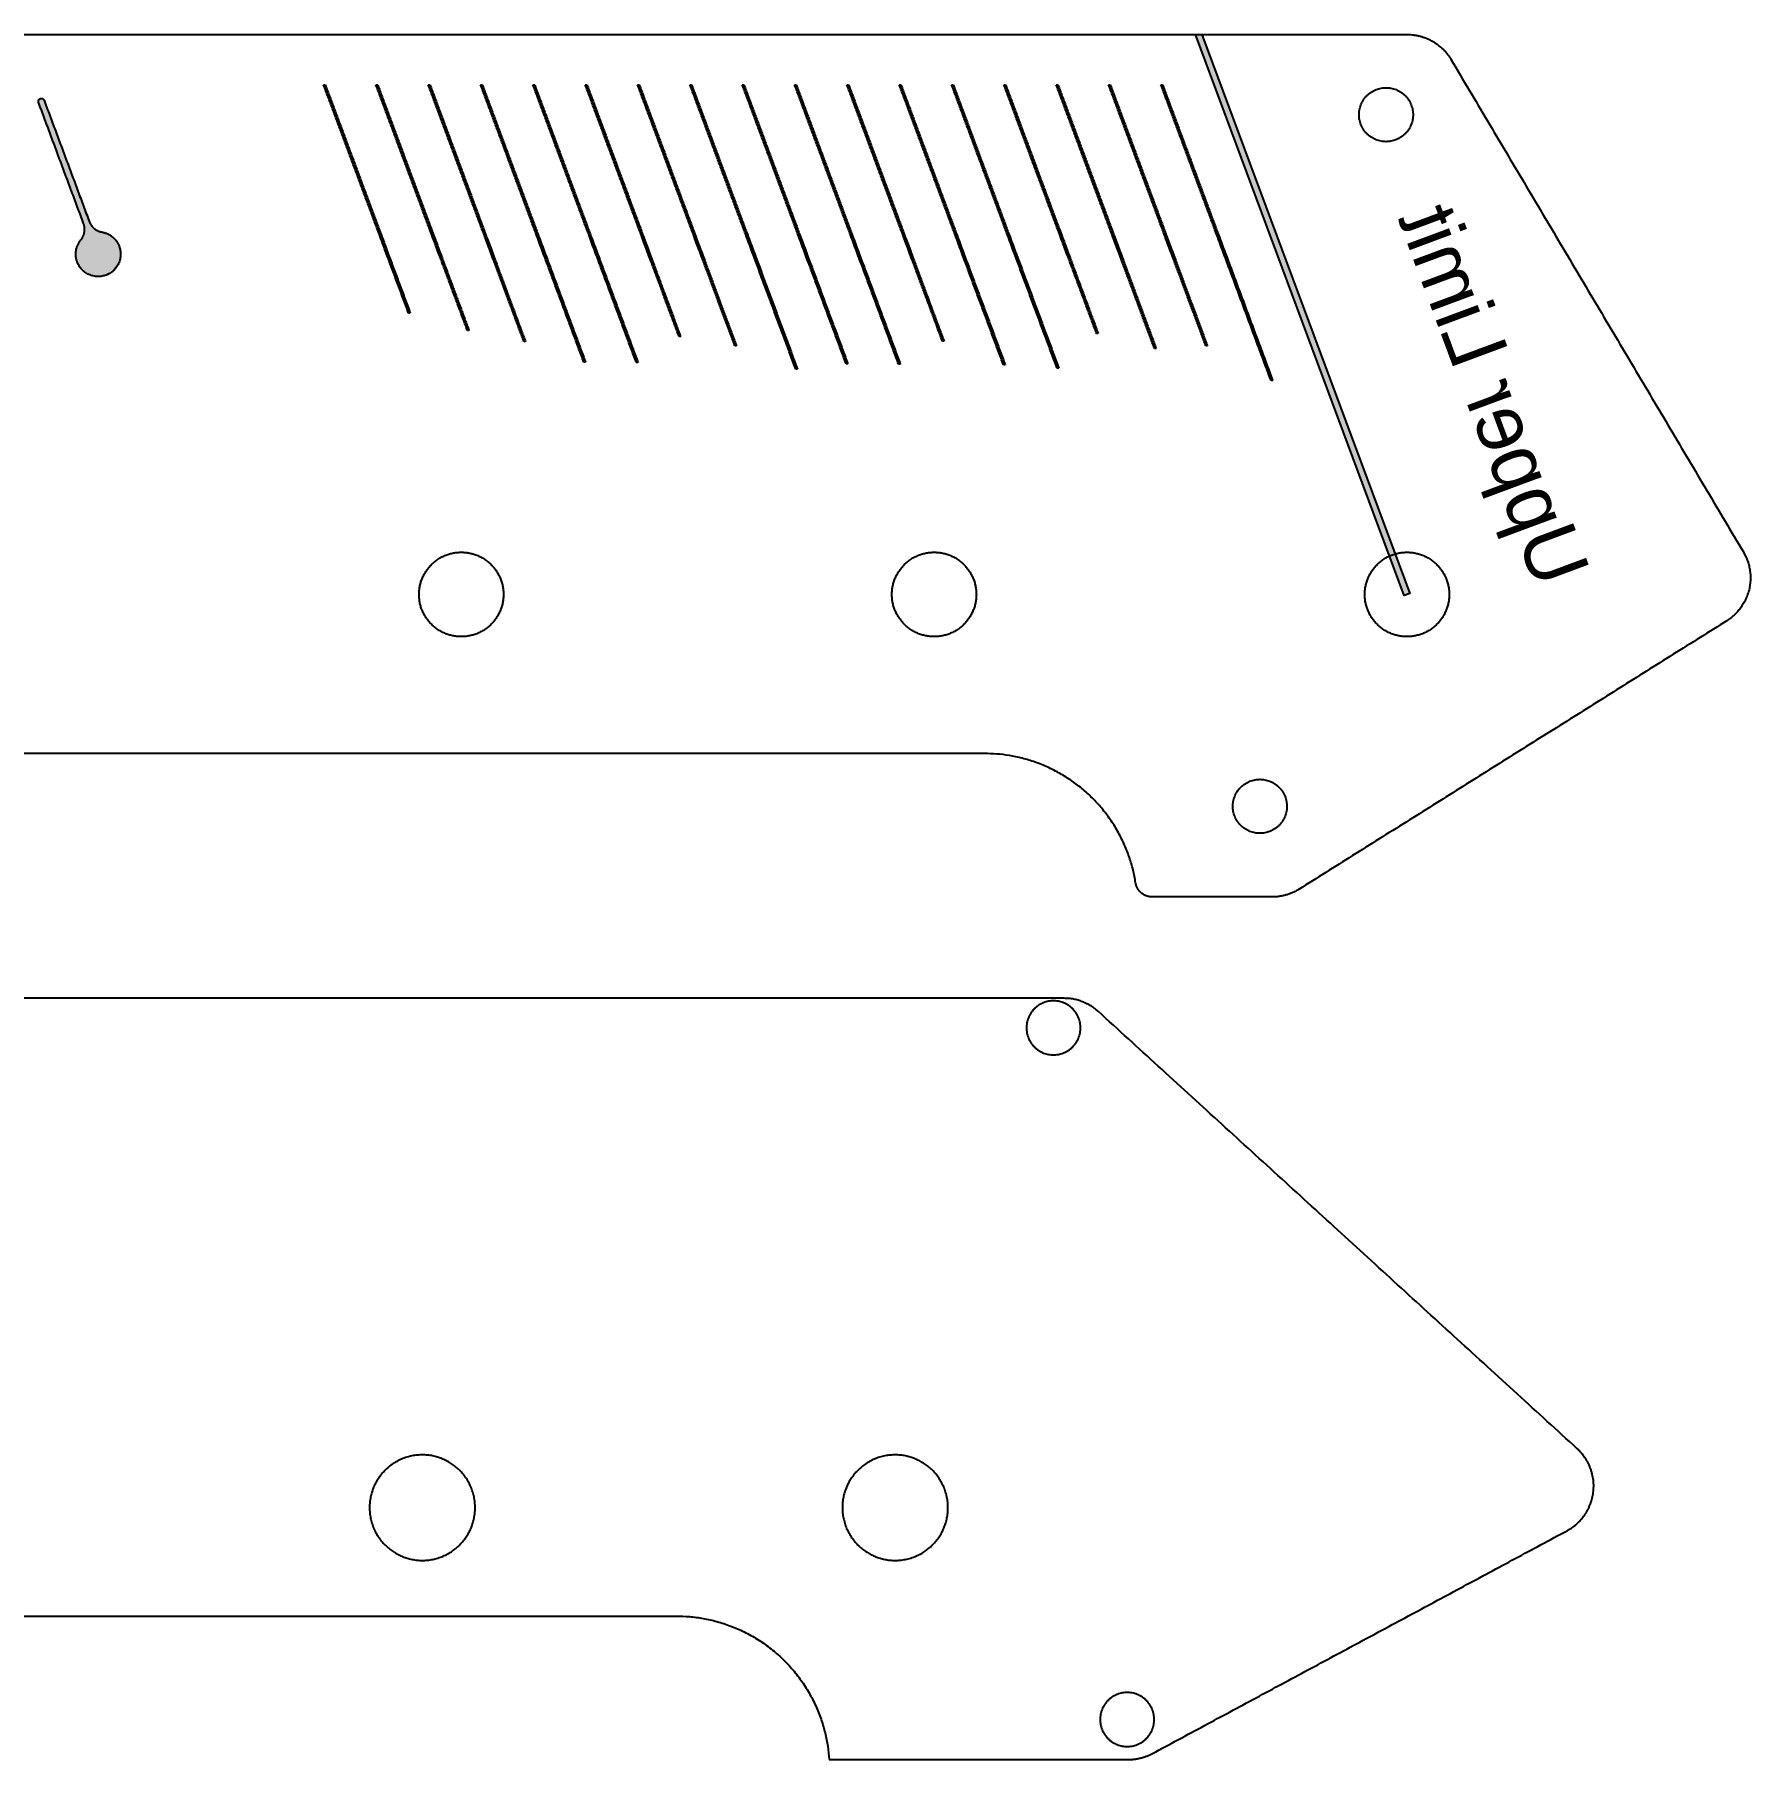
# Model space of a CAD drawing. Header units: inches. Extents: x -37.5 to 58.1, y -26.7 to 54.4.
# Drawn here: x -16.463 to -12.463, y 17.412 to 21.435 of the extents above; entities that cross this region are included whole.
import ezdxf

# ---------------------------------------------------------------- set-up
doc = ezdxf.new("R2010")
doc.units = ezdxf.units.IN
doc.header["$MEASUREMENT"] = 0
for name, color, linetype, true_color in [('cut clear acryl', 1, 'Continuous', 0xfb0007), ('cut white', 1, 'Continuous', 0xfb0007), ('etch clear acryl', 18, 'Continuous', 0x000000)]:
    doc.layers.add(name, color=color, linetype=linetype, true_color=true_color)

msp = doc.modelspace()

# ---------------------------------------------------------------- hatches: boundary and pattern name
at = {"layer": 'etch clear acryl', "extrusion": (0, 0, -1)}
for points in [[(13.7422, 21.4346), (13.2573, 20.1313), (13.2702, 20.1265), (13.757, 21.4346)], [(16.441, 21.2811), (16.3361, 20.999), (16.3356, 20.9978), (16.3351, 20.9967), (16.3346, 20.9955), (16.334, 20.9944), (16.3334, 20.9933), (16.3328, 20.9922), (16.3321, 20.9911), (16.3314, 20.9901), (16.3306, 20.989), (16.3298, 20.988), (16.329, 20.987), (16.3281, 20.986), (16.3272, 20.9851), (16.3263, 20.9842), (16.3253, 20.9833), (16.3243, 20.9824), (16.3233, 20.9816), (16.3223, 20.9808), (16.3212, 20.9801), (16.3201, 20.9793), (16.319, 20.9787), (16.3178, 20.978), (16.3167, 20.9774), (16.3155, 20.9769), (16.3144, 20.9764), (16.3132, 20.9759), (16.312, 20.9755), (16.3108, 20.9751), (16.3096, 20.9747), (16.3084, 20.9744), (16.3072, 20.9741), (16.3059, 20.9739), (16.3042, 20.9736), (16.3033, 20.9734), (16.3024, 20.9731), (16.3015, 20.9729), (16.3006, 20.9727), (16.2997, 20.9724), (16.2988, 20.9721), (16.2979, 20.9718), (16.2971, 20.9715), (16.2962, 20.9712), (16.2953, 20.9709), (16.2945, 20.9705), (16.2936, 20.9701), (16.2928, 20.9697), (16.2919, 20.9693), (16.2911, 20.9689), (16.2902, 20.9685), (16.2894, 20.968), (16.2886, 20.9676), (16.2878, 20.9671), (16.287, 20.9666), (16.2862, 20.9661), (16.2854, 20.9655), (16.2847, 20.965), (16.2839, 20.9645), (16.2832, 20.9639), (16.2824, 20.9633), (16.2817, 20.9627), (16.281, 20.9621), (16.2803, 20.9615), (16.2796, 20.9609), (16.2789, 20.9603), (16.2783, 20.9596), (16.2776, 20.959), (16.277, 20.9583), (16.2764, 20.9576), (16.2757, 20.957), (16.2746, 20.9556), (16.2734, 20.9542), (16.2724, 20.9527), (16.2714, 20.9512), (16.2704, 20.9497), (16.2695, 20.9482), (16.2687, 20.9467), (16.2679, 20.9452), (16.2672, 20.9436), (16.2665, 20.9421), (16.2659, 20.9405), (16.2654, 20.9389), (16.2649, 20.9374), (16.2646, 20.9363), (16.2643, 20.9352), (16.264, 20.9341), (16.2638, 20.933), (16.2636, 20.9318), (16.2634, 20.9307), (16.2632, 20.9295), (16.2631, 20.9284), (16.2629, 20.9272), (16.2628, 20.926), (16.2628, 20.9248), (16.2627, 20.9236), (16.2627, 20.9224), (16.2627, 20.9211), (16.2628, 20.9199), (16.2629, 20.9187), (16.263, 20.9174), (16.2631, 20.9162), (16.2633, 20.9149), (16.2635, 20.9137), (16.2637, 20.9125), (16.2639, 20.9112), (16.2642, 20.91), (16.2645, 20.9087), (16.2649, 20.9075), (16.2653, 20.9063), (16.2657, 20.9051), (16.2661, 20.9039), (16.2666, 20.9027), (16.2671, 20.9015), (16.2676, 20.9003), (16.2682, 20.8991), (16.2688, 20.898), (16.2694, 20.8969), (16.2701, 20.8958), (16.2707, 20.8947), (16.2714, 20.8936), (16.2721, 20.8925), (16.2729, 20.8915), (16.2737, 20.8905), (16.2745, 20.8895), (16.2753, 20.8885), (16.2761, 20.8875), (16.277, 20.8866), (16.2778, 20.8857), (16.2787, 20.8848), (16.2796, 20.884), (16.2806, 20.8831), (16.2815, 20.8823), (16.2825, 20.8815), (16.2834, 20.8808), (16.2844, 20.8801), (16.2854, 20.8794), (16.2864, 20.8787), (16.2874, 20.8781), (16.2884, 20.8774), (16.2895, 20.8769), (16.2905, 20.8763), (16.2915, 20.8758), (16.2926, 20.8753), (16.2936, 20.8748), (16.2946, 20.8743), (16.2957, 20.8739), (16.2967, 20.8735), (16.2978, 20.8731), (16.2989, 20.8728), (16.2999, 20.8724), (16.301, 20.8721), (16.3022, 20.8718), (16.3033, 20.8715), (16.3044, 20.8713), (16.3056, 20.8711), (16.3068, 20.8709), (16.308, 20.8707), (16.3092, 20.8705), (16.3104, 20.8704), (16.3116, 20.8703), (16.3128, 20.8703), (16.314, 20.8702), (16.3153, 20.8702), (16.3165, 20.8702), (16.3178, 20.8703), (16.319, 20.8704), (16.3203, 20.8705), (16.3215, 20.8706), (16.3228, 20.8708), (16.324, 20.871), (16.3253, 20.8712), (16.3265, 20.8715), (16.3278, 20.8718), (16.329, 20.8721), (16.3303, 20.8725), (16.3315, 20.8729), (16.3327, 20.8733), (16.3339, 20.8738), (16.3351, 20.8743), (16.3363, 20.8748), (16.3375, 20.8753), (16.3386, 20.8759), (16.3398, 20.8765), (16.3409, 20.8771), (16.342, 20.8777), (16.3431, 20.8784), (16.3441, 20.8791), (16.3452, 20.8799), (16.3462, 20.8806), (16.3472, 20.8814), (16.3482, 20.8822), (16.3492, 20.883), (16.3501, 20.8838), (16.351, 20.8847), (16.3519, 20.8855), (16.3528, 20.8864), (16.3536, 20.8873), (16.3544, 20.8882), (16.3552, 20.8892), (16.356, 20.8901), (16.3567, 20.8911), (16.3574, 20.892), (16.3581, 20.893), (16.3588, 20.894), (16.3594, 20.895), (16.36, 20.896), (16.3606, 20.897), (16.3611, 20.898), (16.3616, 20.899), (16.3621, 20.9), (16.3626, 20.901), (16.3632, 20.9025), (16.3638, 20.9041), (16.3644, 20.9056), (16.3649, 20.9072), (16.3654, 20.9089), (16.3658, 20.9106), (16.3662, 20.9123), (16.3665, 20.914), (16.3668, 20.9157), (16.367, 20.9175), (16.3671, 20.9193), (16.3672, 20.9211), (16.3672, 20.9229), (16.3672, 20.9239), (16.3671, 20.9248), (16.3671, 20.9257), (16.367, 20.9266), (16.3669, 20.9275), (16.3668, 20.9285), (16.3667, 20.9294), (16.3666, 20.9303), (16.3664, 20.9312), (16.3663, 20.9321), (16.3661, 20.933), (16.3659, 20.934), (16.3657, 20.9349), (16.3655, 20.9358), (16.3652, 20.9367), (16.3649, 20.9376), (16.3647, 20.9385), (16.3644, 20.9394), (16.3641, 20.9402), (16.3637, 20.9411), (16.3634, 20.942), (16.363, 20.9429), (16.3627, 20.9437), (16.3623, 20.9446), (16.3619, 20.9454), (16.3615, 20.9463), (16.361, 20.9471), (16.3606, 20.9479), (16.3601, 20.9487), (16.3596, 20.9495), (16.3592, 20.9503), (16.3587, 20.9511), (16.3581, 20.9518), (16.3576, 20.9526), (16.3571, 20.9533), (16.3565, 20.9541), (16.3554, 20.9555), (16.3546, 20.9565), (16.3539, 20.9575), (16.3532, 20.9585), (16.3525, 20.9595), (16.3519, 20.9606), (16.3512, 20.9617), (16.3506, 20.9629), (16.3501, 20.964), (16.3496, 20.9652), (16.3491, 20.9664), (16.3487, 20.9676), (16.3483, 20.9689), (16.3479, 20.9701), (16.3476, 20.9714), (16.3473, 20.9727), (16.3471, 20.974), (16.3469, 20.9753), (16.3467, 20.9766), (16.3466, 20.9779), (16.3465, 20.9792), (16.3465, 20.9805), (16.3465, 20.9818), (16.3466, 20.9831), (16.3467, 20.9844), (16.3469, 20.9856), (16.3471, 20.9869), (16.3473, 20.9881), (16.3476, 20.9894), (16.3479, 20.9906), (16.3482, 20.9918), (16.3486, 20.993), (16.349, 20.9941), (16.454, 21.2763), (16.454, 21.2764), (16.4541, 21.2766), (16.4541, 21.2767), (16.4542, 21.2769), (16.4542, 21.277), (16.4542, 21.2772), (16.4543, 21.2773), (16.4543, 21.2775), (16.4543, 21.2777), (16.4544, 21.2778), (16.4544, 21.278), (16.4544, 21.2782), (16.4544, 21.2783), (16.4544, 21.2785), (16.4544, 21.2787), (16.4544, 21.2788), (16.4544, 21.279), (16.4544, 21.2792), (16.4544, 21.2794), (16.4544, 21.2795), (16.4543, 21.2797), (16.4543, 21.2799), (16.4543, 21.28), (16.4542, 21.2802), (16.4542, 21.2804), (16.4542, 21.2806), (16.4541, 21.2807), (16.4541, 21.2809), (16.454, 21.2811), (16.4539, 21.2812), (16.4539, 21.2814), (16.4538, 21.2816), (16.4537, 21.2817), (16.4536, 21.2819), (16.4535, 21.282), (16.4535, 21.2822), (16.4534, 21.2824), (16.4533, 21.2825), (16.4532, 21.2827), (16.4531, 21.2828), (16.453, 21.2829), (16.4529, 21.2831), (16.4527, 21.2832), (16.4526, 21.2833), (16.4525, 21.2835), (16.4524, 21.2836), (16.4523, 21.2837), (16.4521, 21.2838), (16.452, 21.2839), (16.4519, 21.284), (16.4517, 21.2842), (16.4516, 21.2843), (16.4515, 21.2844), (16.4513, 21.2844), (16.4512, 21.2845), (16.4511, 21.2846), (16.4509, 21.2847), (16.4508, 21.2848), (16.4506, 21.2849), (16.4505, 21.2849), (16.4503, 21.285), (16.4502, 21.2851), (16.4501, 21.2851), (16.4499, 21.2852), (16.4498, 21.2852), (16.4496, 21.2853), (16.4495, 21.2853), (16.4493, 21.2854), (16.4492, 21.2854), (16.449, 21.2854), (16.4489, 21.2855), (16.4487, 21.2855), (16.4485, 21.2855), (16.4484, 21.2855), (16.4482, 21.2856), (16.448, 21.2856), (16.4479, 21.2856), (16.4477, 21.2856), (16.4475, 21.2856), (16.4474, 21.2856), (16.4472, 21.2856), (16.447, 21.2856), (16.4469, 21.2856), (16.4467, 21.2855), (16.4465, 21.2855), (16.4463, 21.2855), (16.4462, 21.2855), (16.446, 21.2854), (16.4458, 21.2854), (16.4456, 21.2853), (16.4455, 21.2853), (16.4453, 21.2852), (16.4451, 21.2852), (16.445, 21.2851), (16.4448, 21.285), (16.4446, 21.285), (16.4445, 21.2849), (16.4443, 21.2848), (16.4442, 21.2847), (16.444, 21.2846), (16.4439, 21.2846), (16.4437, 21.2845), (16.4436, 21.2844), (16.4434, 21.2843), (16.4433, 21.2841), (16.4431, 21.284), (16.443, 21.2839), (16.4429, 21.2838), (16.4427, 21.2837), (16.4426, 21.2836), (16.4425, 21.2834), (16.4424, 21.2833), (16.4423, 21.2832), (16.4422, 21.2831), (16.4421, 21.2829), (16.442, 21.2828), (16.4419, 21.2827), (16.4418, 21.2825), (16.4417, 21.2824), (16.4416, 21.2822), (16.4415, 21.2821), (16.4414, 21.282), (16.4414, 21.2818), (16.4413, 21.2817), (16.4412, 21.2815), (16.4412, 21.2814), (16.4411, 21.2812)], [(16.441, 21.2811), (16.336, 20.999), (16.3356, 20.9978), (16.3351, 20.9967), (16.3346, 20.9955), (16.334, 20.9944), (16.3334, 20.9933), (16.3328, 20.9922), (16.3321, 20.9911), (16.3314, 20.9901), (16.3306, 20.989), (16.3298, 20.988), (16.329, 20.987), (16.3281, 20.986), (16.3272, 20.9851), (16.3263, 20.9842), (16.3253, 20.9833), (16.3243, 20.9824), (16.3233, 20.9816), (16.3223, 20.9808), (16.3212, 20.9801), (16.3201, 20.9794), (16.319, 20.9787), (16.3178, 20.978), (16.3167, 20.9774), (16.3155, 20.9769), (16.3144, 20.9764), (16.3132, 20.9759), (16.312, 20.9755), (16.3108, 20.9751), (16.3096, 20.9747), (16.3084, 20.9744), (16.3071, 20.9741), (16.3059, 20.9739), (16.3042, 20.9736), (16.3033, 20.9734), (16.3024, 20.9732), (16.3015, 20.9729), (16.3006, 20.9727), (16.2997, 20.9724), (16.2988, 20.9721), (16.2979, 20.9718), (16.2971, 20.9715), (16.2962, 20.9712), (16.2953, 20.9709), (16.2945, 20.9705), (16.2936, 20.9701), (16.2928, 20.9697), (16.2919, 20.9693), (16.2911, 20.9689), (16.2902, 20.9685), (16.2894, 20.968), (16.2886, 20.9676), (16.2878, 20.9671), (16.287, 20.9666), (16.2862, 20.9661), (16.2854, 20.9656), (16.2847, 20.965), (16.2839, 20.9645), (16.2832, 20.9639), (16.2824, 20.9633), (16.2817, 20.9627), (16.281, 20.9621), (16.2803, 20.9615), (16.2796, 20.9609), (16.2789, 20.9603), (16.2783, 20.9596), (16.2776, 20.959), (16.277, 20.9583), (16.2764, 20.9577), (16.2757, 20.957), (16.2746, 20.9556), (16.2734, 20.9542), (16.2724, 20.9527), (16.2714, 20.9512), (16.2704, 20.9497), (16.2695, 20.9482), (16.2687, 20.9467), (16.2679, 20.9452), (16.2672, 20.9436), (16.2665, 20.9421), (16.2659, 20.9405), (16.2654, 20.9389), (16.2649, 20.9374), (16.2646, 20.9363), (16.2643, 20.9352), (16.264, 20.9341), (16.2638, 20.933), (16.2636, 20.9319), (16.2634, 20.9307), (16.2632, 20.9295), (16.263, 20.9284), (16.2629, 20.9272), (16.2628, 20.926), (16.2628, 20.9248), (16.2627, 20.9236), (16.2627, 20.9224), (16.2627, 20.9211), (16.2628, 20.9199), (16.2629, 20.9187), (16.263, 20.9174), (16.2631, 20.9162), (16.2633, 20.9149), (16.2635, 20.9137), (16.2637, 20.9125), (16.2639, 20.9112), (16.2642, 20.91), (16.2645, 20.9087), (16.2649, 20.9075), (16.2653, 20.9063), (16.2657, 20.9051), (16.2661, 20.9039), (16.2666, 20.9027), (16.2671, 20.9015), (16.2676, 20.9003), (16.2682, 20.8992), (16.2688, 20.898), (16.2694, 20.8969), (16.27, 20.8958), (16.2707, 20.8947), (16.2714, 20.8936), (16.2721, 20.8925), (16.2729, 20.8915), (16.2737, 20.8905), (16.2744, 20.8895), (16.2753, 20.8885), (16.2761, 20.8875), (16.277, 20.8866), (16.2778, 20.8857), (16.2787, 20.8848), (16.2796, 20.884), (16.2806, 20.8831), (16.2815, 20.8823), (16.2825, 20.8816), (16.2834, 20.8808), (16.2844, 20.8801), (16.2854, 20.8794), (16.2864, 20.8787), (16.2874, 20.8781), (16.2884, 20.8775), (16.2895, 20.8769), (16.2905, 20.8763), (16.2915, 20.8758), (16.2926, 20.8753), (16.2936, 20.8748), (16.2946, 20.8743), (16.2957, 20.8739), (16.2967, 20.8735), (16.2978, 20.8731), (16.2989, 20.8728), (16.2999, 20.8724), (16.301, 20.8721), (16.3022, 20.8718), (16.3033, 20.8715), (16.3044, 20.8713), (16.3056, 20.8711), (16.3068, 20.8709), (16.308, 20.8707), (16.3092, 20.8705), (16.3104, 20.8704), (16.3116, 20.8703), (16.3128, 20.8703), (16.314, 20.8702), (16.3153, 20.8702), (16.3165, 20.8702), (16.3178, 20.8703), (16.319, 20.8704), (16.3203, 20.8705), (16.3215, 20.8706), (16.3228, 20.8708), (16.324, 20.871), (16.3253, 20.8713), (16.3265, 20.8715), (16.3278, 20.8718), (16.329, 20.8721), (16.3303, 20.8725), (16.3315, 20.8729), (16.3327, 20.8733), (16.3339, 20.8738), (16.3351, 20.8743), (16.3363, 20.8748), (16.3375, 20.8753), (16.3386, 20.8759), (16.3397, 20.8765), (16.3409, 20.8771), (16.342, 20.8778), (16.3431, 20.8784), (16.3441, 20.8791), (16.3452, 20.8799), (16.3462, 20.8806), (16.3472, 20.8814), (16.3482, 20.8822), (16.3492, 20.883), (16.3501, 20.8838), (16.351, 20.8847), (16.3519, 20.8855), (16.3528, 20.8864), (16.3536, 20.8873), (16.3544, 20.8882), (16.3552, 20.8892), (16.356, 20.8901), (16.3567, 20.8911), (16.3574, 20.892), (16.3581, 20.893), (16.3588, 20.894), (16.3594, 20.895), (16.36, 20.896), (16.3606, 20.897), (16.3611, 20.898), (16.3616, 20.899), (16.3621, 20.9), (16.3626, 20.901), (16.3632, 20.9025), (16.3638, 20.9041), (16.3644, 20.9056), (16.3649, 20.9073), (16.3654, 20.9089), (16.3658, 20.9106), (16.3662, 20.9123), (16.3665, 20.914), (16.3668, 20.9157), (16.367, 20.9175), (16.3671, 20.9193), (16.3672, 20.9211), (16.3672, 20.9229), (16.3672, 20.9239), (16.3671, 20.9248), (16.3671, 20.9257), (16.367, 20.9266), (16.3669, 20.9275), (16.3668, 20.9285), (16.3667, 20.9294), (16.3666, 20.9303), (16.3664, 20.9312), (16.3663, 20.9321), (16.3661, 20.933), (16.3659, 20.934), (16.3657, 20.9349), (16.3655, 20.9358), (16.3652, 20.9367), (16.3649, 20.9376), (16.3647, 20.9385), (16.3644, 20.9394), (16.3641, 20.9403), (16.3637, 20.9411), (16.3634, 20.942), (16.363, 20.9429), (16.3627, 20.9437), (16.3623, 20.9446), (16.3619, 20.9454), (16.3614, 20.9463), (16.361, 20.9471), (16.3606, 20.9479), (16.3601, 20.9487), (16.3596, 20.9495), (16.3591, 20.9503), (16.3586, 20.9511), (16.3581, 20.9518), (16.3576, 20.9526), (16.3571, 20.9533), (16.3565, 20.9541), (16.3554, 20.9555), (16.3546, 20.9565), (16.3539, 20.9575), (16.3532, 20.9585), (16.3525, 20.9595), (16.3519, 20.9606), (16.3512, 20.9617), (16.3506, 20.9629), (16.3501, 20.964), (16.3496, 20.9652), (16.3491, 20.9664), (16.3487, 20.9676), (16.3482, 20.9689), (16.3479, 20.9701), (16.3476, 20.9714), (16.3473, 20.9727), (16.3471, 20.974), (16.3469, 20.9753), (16.3467, 20.9766), (16.3466, 20.9779), (16.3465, 20.9792), (16.3465, 20.9805), (16.3465, 20.9818), (16.3466, 20.9831), (16.3467, 20.9844), (16.3469, 20.9856), (16.3471, 20.9869), (16.3473, 20.9881), (16.3476, 20.9894), (16.3479, 20.9906), (16.3482, 20.9918), (16.3486, 20.993), (16.349, 20.9941), (16.454, 21.2763), (16.454, 21.2764), (16.4541, 21.2766), (16.4541, 21.2767), (16.4542, 21.2769), (16.4542, 21.277), (16.4542, 21.2772), (16.4543, 21.2774), (16.4543, 21.2775), (16.4543, 21.2777), (16.4544, 21.2778), (16.4544, 21.278), (16.4544, 21.2782), (16.4544, 21.2783), (16.4544, 21.2785), (16.4544, 21.2787), (16.4544, 21.2788), (16.4544, 21.279), (16.4544, 21.2792), (16.4544, 21.2794), (16.4544, 21.2795), (16.4543, 21.2797), (16.4543, 21.2799), (16.4543, 21.2801), (16.4542, 21.2802), (16.4542, 21.2804), (16.4542, 21.2806), (16.4541, 21.2807), (16.454, 21.2809), (16.454, 21.2811), (16.4539, 21.2812), (16.4539, 21.2814), (16.4538, 21.2816), (16.4537, 21.2817), (16.4536, 21.2819), (16.4535, 21.2821), (16.4535, 21.2822), (16.4534, 21.2824), (16.4533, 21.2825), (16.4532, 21.2827), (16.4531, 21.2828), (16.453, 21.2829), (16.4528, 21.2831), (16.4527, 21.2832), (16.4526, 21.2833), (16.4525, 21.2835), (16.4524, 21.2836), (16.4523, 21.2837), (16.4521, 21.2838), (16.452, 21.2839), (16.4519, 21.2841), (16.4517, 21.2842), (16.4516, 21.2843), (16.4515, 21.2844), (16.4513, 21.2845), (16.4512, 21.2845), (16.4511, 21.2846), (16.4509, 21.2847), (16.4508, 21.2848), (16.4506, 21.2849), (16.4505, 21.2849), (16.4503, 21.285), (16.4502, 21.2851), (16.4501, 21.2851), (16.4499, 21.2852), (16.4498, 21.2852), (16.4496, 21.2853), (16.4495, 21.2853), (16.4493, 21.2854), (16.4492, 21.2854), (16.449, 21.2854), (16.4489, 21.2855), (16.4487, 21.2855), (16.4485, 21.2855), (16.4484, 21.2856), (16.4482, 21.2856), (16.448, 21.2856), (16.4479, 21.2856), (16.4477, 21.2856), (16.4475, 21.2856), (16.4474, 21.2856), (16.4472, 21.2856), (16.447, 21.2856), (16.4468, 21.2856), (16.4467, 21.2856), (16.4465, 21.2855), (16.4463, 21.2855), (16.4462, 21.2855), (16.446, 21.2854), (16.4458, 21.2854), (16.4456, 21.2853), (16.4455, 21.2853), (16.4453, 21.2852), (16.4451, 21.2852), (16.445, 21.2851), (16.4448, 21.2851), (16.4446, 21.285), (16.4445, 21.2849), (16.4443, 21.2848), (16.4442, 21.2847), (16.444, 21.2846), (16.4438, 21.2846), (16.4437, 21.2845), (16.4436, 21.2844), (16.4434, 21.2843), (16.4433, 21.2842), (16.4431, 21.284), (16.443, 21.2839), (16.4429, 21.2838), (16.4427, 21.2837), (16.4426, 21.2836), (16.4425, 21.2834), (16.4424, 21.2833), (16.4423, 21.2832), (16.4422, 21.2831), (16.442, 21.2829), (16.4419, 21.2828), (16.4418, 21.2827), (16.4418, 21.2825), (16.4417, 21.2824), (16.4416, 21.2822), (16.4415, 21.2821), (16.4414, 21.282), (16.4413, 21.2818), (16.4413, 21.2817), (16.4412, 21.2815), (16.4411, 21.2814), (16.4411, 21.2813)]]:
    msp.add_hatch(color=256, dxfattribs=at).paths.add_polyline_path(points, flags=0)
at = {"layer": 'etch clear acryl'}
for points in [[(-15.5874, 20.7849), (-15.5913, 20.7849), (-15.6583, 20.9649), (-15.7894, 21.3172), (-15.7855, 21.3172), (-15.6543, 20.9649)], [(-15.4504, 20.7447), (-15.4543, 20.7447), (-15.5363, 20.9649), (-15.6674, 21.3172), (-15.6634, 21.3172), (-15.5323, 20.9649)], [(-15.3188, 20.719), (-15.3228, 20.719), (-15.4143, 20.9649), (-15.5454, 21.3172), (-15.5414, 21.3172), (-15.4103, 20.9649)], [(-15.1789, 20.6707), (-15.1828, 20.6707), (-15.2923, 20.9649), (-15.4234, 21.3172), (-15.4194, 21.3172), (-15.2883, 20.9649)], [(-15.0566, 20.6699), (-15.0605, 20.6699), (-15.1702, 20.9649), (-15.3014, 21.3172), (-15.2974, 21.3172), (-15.1663, 20.9649)], [(-14.957, 20.7301), (-14.9609, 20.7301), (-15.0482, 20.9649), (-15.1794, 21.3172), (-15.1754, 21.3172), (-15.0443, 20.9649)], [(-14.8271, 20.709), (-14.831, 20.709), (-14.9262, 20.9649), (-15.0574, 21.3172), (-15.0534, 21.3172), (-14.9223, 20.9649)], [(-14.6846, 20.6539), (-14.6885, 20.6539), (-14.8042, 20.9649), (-14.9353, 21.3172), (-14.9314, 21.3172), (-14.8003, 20.9649)], [(-14.5673, 20.6667), (-14.5713, 20.6667), (-14.6822, 20.9649), (-14.8133, 21.3172), (-14.8094, 21.3172), (-14.6783, 20.9649)], [(-14.445, 20.6659), (-14.449, 20.6659), (-14.5602, 20.9649), (-14.6913, 21.3172), (-14.6874, 21.3172), (-14.5563, 20.9649)], [(-14.3429, 20.7193), (-14.3468, 20.7193), (-14.4382, 20.9649), (-14.5693, 21.3172), (-14.5654, 21.3172), (-14.4343, 20.9649)], [(-14.2004, 20.6643), (-14.2044, 20.6643), (-14.3162, 20.9649), (-14.4473, 21.3172), (-14.4434, 21.3172), (-14.3123, 20.9649)], [(-14.0756, 20.6567), (-14.0795, 20.6567), (-14.1942, 20.9649), (-14.3253, 21.3172), (-14.3214, 21.3172), (-14.1903, 20.9649)], [(-13.9836, 20.7372), (-13.9875, 20.7372), (-14.0722, 20.9649), (-14.2033, 21.3172), (-14.1994, 21.3172), (-14.0683, 20.9649)], [(-13.8486, 20.7025), (-13.8526, 20.7025), (-13.9502, 20.9649), (-14.0813, 21.3172), (-14.0774, 21.3172), (-13.9462, 20.9649)], [(-13.7289, 20.7085), (-13.7328, 20.7085), (-13.8282, 20.9649), (-13.9593, 21.3172), (-13.9554, 21.3172), (-13.8242, 20.9649)], [(-13.5768, 20.6277), (-13.5807, 20.6277), (-13.7062, 20.9649), (-13.8373, 21.3172), (-13.8334, 21.3172), (-13.7022, 20.9649)]]:
    msp.add_hatch(color=256, dxfattribs=at).paths.add_polyline_path(points, flags=0)

# ---------------------------------------------------------------- linework, layer by layer
at = {"layer": 'cut clear acryl'}
msp.add_line((-19.1016, 17.7467), (-14.9672, 17.7467), dxfattribs=at)
for points, weights, knots in [([(-15.3701, 20.1289), (-15.3701, 20.2273), (-15.4685, 20.2273), (-15.5669, 20.2273), (-15.5669, 20.1289), (-15.5669, 20.0305), (-15.4685, 20.0305), (-15.3701, 20.0305), (-15.3701, 20.1289)], [1, 0.707106781187, 1, 0.707106781187, 1, 0.707106781187, 1, 0.707106781187, 1], [0, 0, 0, 3.926991, 3.926991, 7.853982, 7.853982, 11.780972, 11.780972, 15.707963, 15.707963, 15.707963]), ([(-14.2677, 20.1289), (-14.2677, 20.2273), (-14.3661, 20.2273), (-14.4645, 20.2273), (-14.4645, 20.1289), (-14.4645, 20.0305), (-14.3661, 20.0305), (-14.2677, 20.0305), (-14.2677, 20.1289)], [1, 0.707106781187, 1, 0.707106781187, 1, 0.707106781187, 1, 0.707106781187, 1], [0, 0, 0, 3.926991, 3.926991, 7.853982, 7.853982, 11.780972, 11.780972, 15.707963, 15.707963, 15.707963]), ([(-13.1653, 20.1289), (-13.1653, 20.2273), (-13.2638, 20.2273), (-13.3622, 20.2273), (-13.3622, 20.1289), (-13.3622, 20.0305), (-13.2638, 20.0305), (-13.1653, 20.0305), (-13.1653, 20.1289)], [1, 0.707106781187, 1, 0.707106781187, 1, 0.707106781187, 1, 0.707106781187, 1], [0, 0, 0, 3.926991, 3.926991, 7.853982, 7.853982, 11.780972, 11.780972, 15.707963, 15.707963, 15.707963]), ([(-14.1509, 19.1182), (-14.1509, 19.1812), (-14.0879, 19.1812), (-14.025, 19.1812), (-14.025, 19.1182), (-14.025, 19.0552), (-14.0879, 19.0552), (-14.1509, 19.0552), (-14.1509, 19.1182)], [1, 0.707106781187, 1, 0.707106781187, 1, 0.707106781187, 1, 0.707106781187, 1], [0, 0, 0, 2.513274, 2.513274, 5.026548, 5.026548, 7.539822, 7.539822, 10.053096, 10.053096, 10.053096]), ([(-15.6746, 18.0424), (-15.6317, 18.1577), (-15.5164, 18.1148), (-15.4011, 18.0719), (-15.444, 17.9565), (-15.4869, 17.8412), (-15.6022, 17.8841), (-15.7175, 17.927), (-15.6746, 18.0424)], [1, 0.707106781187, 1, 0.707106781187, 1, 0.707106781187, 1, 0.707106781187, 1], [0, 0, 0, 3.926991, 3.926991, 7.853982, 7.853982, 11.780972, 11.780972, 15.707963, 15.707963, 15.707963]), ([(-14.5723, 18.0424), (-14.5294, 18.1577), (-14.414, 18.1148), (-14.2987, 18.0719), (-14.3416, 17.9565), (-14.3845, 17.8412), (-14.4999, 17.8841), (-14.6152, 17.927), (-14.5723, 18.0424)], [1, 0.707106781187, 1, 0.707106781187, 1, 0.707106781187, 1, 0.707106781187, 1], [0, 0, 0, 3.926991, 3.926991, 7.853982, 7.853982, 11.780972, 11.780972, 15.707963, 15.707963, 15.707963]), ([(-12.8907, 17.9457), (-12.8369, 17.9746), (-12.8294, 18.0352), (-12.8219, 18.0958), (-12.867, 18.1369)], [1, 0.888342211422, 1, 0.888342211422, 1], [1120.34582, 1120.34582, 1120.34582, 1123.208265, 1123.208265, 1126.07071, 1126.07071, 1126.07071]), ([(-13.9791, 17.5054), (-13.9791, 17.5684), (-13.9161, 17.5684), (-13.8532, 17.5684), (-13.8532, 17.5054), (-13.8532, 17.4424), (-13.9161, 17.4424), (-13.9791, 17.4424), (-13.9791, 17.5054)], [1, 0.707106781187, 1, 0.707106781187, 1, 0.707106781187, 1, 0.707106781187, 1], [-10.053096, -10.053096, -10.053096, -7.539822, -7.539822, -5.026548, -5.026548, -2.513274, -2.513274, 0, 0, 0])]:
    msp.add_rational_spline(points, weights, degree=2, knots=knots, dxfattribs=at)
for points in [[(-14.0627, 19.1871), (-16.9825, 19.1871), (-19.9023, 19.1871)], [(-12.867, 18.1369), (-13.425, 18.6466), (-13.9831, 19.1562)], [(-13.857, 17.4263), (-13.3738, 17.686), (-12.8907, 17.9457)], [(-14.611, 17.4122), (-14.2619, 17.4122), (-13.9129, 17.4122)]]:
    msp.add_open_spline(points, degree=2, dxfattribs=at)
for points, weights in [([(-13.9831, 19.1562), (-14.0169, 19.1871), (-14.0627, 19.1871)], [1, 0.932317881931, 1]), ([(-14.9672, 17.7467), (-14.632, 17.7467), (-14.611, 17.4122)], [1, 0.728964384913, 1]), ([(-13.9129, 17.4122), (-13.8832, 17.4122), (-13.857, 17.4263)], [1, 0.969742667533, 1])]:
    msp.add_rational_spline(points, weights, degree=2, dxfattribs=at)
at = {"layer": 'cut white'}
for points in [[(-19.2156, 21.4346), (-16.2393, 21.4346), (-13.263, 21.4346)], [(-13.1614, 21.3768), (-12.8205, 20.8024), (-12.4796, 20.2279)], [(-12.5183, 20.0676), (-13.0168, 19.7546), (-13.5152, 19.4416)], [(-14.249, 19.758), (-16.1981, 19.758), (-18.1472, 19.758)], [(-13.578, 19.4235), (-13.7178, 19.4235), (-13.8576, 19.4235)]]:
    msp.add_open_spline(points, degree=2, dxfattribs=at)
for points, weights in [([(-13.263, 21.4346), (-13.1957, 21.4346), (-13.1614, 21.3768)], [1, 0.86901638942, 1]), ([(-12.4796, 20.2279), (-12.4208, 20.1289), (-12.5183, 20.0676)], [1, 0.715939822505, 1]), ([(-13.8965, 19.4567), (-13.944, 19.758), (-14.249, 19.758)], [0.965996313513, 0.747192077271, 1]), ([(-13.8576, 19.4235), (-13.8912, 19.4235), (-13.8965, 19.4567)], [1, 0.760229159997, 1]), ([(-13.5152, 19.4416), (-13.544, 19.4235), (-13.578, 19.4235)], [1, 0.960949284365, 1])]:
    msp.add_rational_spline(points, weights, degree=2, dxfattribs=at)
for points, weights, knots in [([(-13.3756, 21.2476), (-13.3756, 21.1847), (-13.3126, 21.1847), (-13.2496, 21.1847), (-13.2496, 21.2476), (-13.2496, 21.3106), (-13.3126, 21.3106), (-13.3756, 21.3106), (-13.3756, 21.2476)], [1, 0.707106781187, 1, 0.707106781187, 1, 0.707106781187, 1, 0.707106781187, 1], [-10.053096, -10.053096, -10.053096, -7.539822, -7.539822, -5.026548, -5.026548, -2.513274, -2.513274, 0, 0, 0]), ([(-13.6697, 19.6349), (-13.6697, 19.5719), (-13.6067, 19.5719), (-13.5437, 19.5719), (-13.5437, 19.6349), (-13.5437, 19.6978), (-13.6067, 19.6978), (-13.6697, 19.6978), (-13.6697, 19.6349)], [1, 0.707106900396, 1, 0.707106781187, 1, 0.707106781187, 1, 0.707106781187, 1], [0, 0, 0, 2.513274, 2.513274, 5.026548, 5.026548, 7.539822, 7.539822, 10.053096, 10.053096, 10.053096])]:
    msp.add_rational_spline(points, weights, degree=2, knots=knots, dxfattribs=at)
at = {"layer": 'etch clear acryl'}
msp.add_line((-13.757, 21.4346), (-13.7422, 21.4346), dxfattribs=at)
msp.add_lwpolyline([(-13.7422, 21.4346), (-13.2573, 20.1313), (-13.2702, 20.1265), (-13.757, 21.4346)], dxfattribs=at)
for points, weights, knots in [([(-16.454, 21.2763), (-16.4564, 21.2828), (-16.4499, 21.2852), (-16.4434, 21.2876), (-16.441, 21.2811)], [1, 0.707106781187, 1, 0.707106781187, 1], [24.2718384, 24.2718384, 24.2718384, 24.5473424, 24.5473424, 24.8228465, 24.8228465, 24.8228465]), ([(-16.454, 21.2763), (-16.4564, 21.2828), (-16.4499, 21.2852), (-16.4434, 21.2876), (-16.441, 21.2811)], [1, 0.707106781187, 1, 0.707106781187, 1], [24.2718384, 24.2718384, 24.2718384, 24.5473424, 24.5473424, 24.8228465, 24.8228465, 24.8228465]), ([(-16.3059, 20.9739), (-16.2741, 20.9683), (-16.2649, 20.9374), (-16.2509, 20.8905), (-16.2967, 20.8735), (-16.3426, 20.8564), (-16.3626, 20.901), (-16.3758, 20.9305), (-16.3554, 20.9555)], [1, 0.900088931469, 1.11987437138, 0.817677517042, 1.11987437138, 0.817677517042, 1.11987437138, 0.900088931469, 1], [8.687944, 8.687944, 8.687944, 10.139746, 10.139746, 12.135919, 12.135919, 14.132093, 14.132093, 15.583894, 15.583894, 15.583894]), ([(-16.3059, 20.9739), (-16.2741, 20.9683), (-16.2649, 20.9374), (-16.2509, 20.8905), (-16.2967, 20.8735), (-16.3425, 20.8564), (-16.3626, 20.901), (-16.3758, 20.9305), (-16.3554, 20.9555)], [1, 0.900088931469, 1.11987437138, 0.817677517042, 1.11987437138, 0.817677517042, 1.11987437138, 0.900088931469, 1], [8.687944, 8.687944, 8.687944, 10.139746, 10.139746, 12.135919, 12.135919, 14.132093, 14.132093, 15.583894, 15.583894, 15.583894])]:
    msp.add_rational_spline(points, weights, degree=2, knots=knots, dxfattribs=at)
for points in [[(-16.441, 21.2811), (-16.3885, 21.14), (-16.3361, 20.999)], [(-16.441, 21.2811), (-16.3885, 21.14), (-16.336, 20.999)], [(-15.7894, 21.3172), (-15.7874, 21.3172), (-15.7855, 21.3172)], [(-15.6674, 21.3172), (-15.6654, 21.3172), (-15.6634, 21.3172)], [(-15.5454, 21.3172), (-15.5434, 21.3172), (-15.5414, 21.3172)], [(-15.4234, 21.3172), (-15.4214, 21.3172), (-15.4194, 21.3172)], [(-15.3014, 21.3172), (-15.2994, 21.3172), (-15.2974, 21.3172)], [(-15.1794, 21.3172), (-15.1774, 21.3172), (-15.1754, 21.3172)], [(-15.0574, 21.3172), (-15.0554, 21.3172), (-15.0534, 21.3172)], [(-14.9353, 21.3172), (-14.9334, 21.3172), (-14.9314, 21.3172)], [(-14.8133, 21.3172), (-14.8114, 21.3172), (-14.8094, 21.3172)], [(-14.6913, 21.3172), (-14.6894, 21.3172), (-14.6874, 21.3172)], [(-14.5693, 21.3172), (-14.5674, 21.3172), (-14.5654, 21.3172)], [(-14.4473, 21.3172), (-14.4454, 21.3172), (-14.4434, 21.3172)], [(-14.3253, 21.3172), (-14.3233, 21.3172), (-14.3214, 21.3172)], [(-14.2033, 21.3172), (-14.2013, 21.3172), (-14.1994, 21.3172)], [(-14.0813, 21.3172), (-14.0793, 21.3172), (-14.0774, 21.3172)], [(-13.9593, 21.3172), (-13.9573, 21.3172), (-13.9554, 21.3172)], [(-13.8373, 21.3172), (-13.8353, 21.3172), (-13.8334, 21.3172)], [(-16.349, 20.9941), (-16.4015, 21.1352), (-16.454, 21.2763)], [(-16.349, 20.9941), (-16.4015, 21.1352), (-16.454, 21.2763)], [(-15.5874, 20.7849), (-15.5893, 20.7849), (-15.5913, 20.7849)], [(-15.4504, 20.7447), (-15.4524, 20.7447), (-15.4543, 20.7447)], [(-15.3188, 20.719), (-15.3208, 20.719), (-15.3228, 20.719)], [(-14.957, 20.7301), (-14.9589, 20.7301), (-14.9609, 20.7301)], [(-14.3429, 20.7193), (-14.3449, 20.7193), (-14.3468, 20.7193)], [(-13.9836, 20.7372), (-13.9855, 20.7372), (-13.9875, 20.7372)], [(-14.8271, 20.709), (-14.8291, 20.709), (-14.831, 20.709)], [(-13.8486, 20.7025), (-13.8506, 20.7025), (-13.8526, 20.7025)], [(-13.7289, 20.7085), (-13.7308, 20.7085), (-13.7328, 20.7085)], [(-15.1789, 20.6707), (-15.1808, 20.6707), (-15.1828, 20.6707)], [(-15.0566, 20.6699), (-15.0585, 20.6699), (-15.0605, 20.6699)], [(-14.6846, 20.6539), (-14.6866, 20.6539), (-14.6885, 20.6539)], [(-14.5673, 20.6667), (-14.5693, 20.6667), (-14.5713, 20.6667)], [(-14.445, 20.6659), (-14.447, 20.6659), (-14.449, 20.6659)], [(-14.2004, 20.6643), (-14.2024, 20.6643), (-14.2044, 20.6643)], [(-14.0756, 20.6567), (-14.0776, 20.6567), (-14.0795, 20.6567)], [(-13.5768, 20.6277), (-13.5787, 20.6277), (-13.5807, 20.6277)]]:
    msp.add_open_spline(points, degree=2, dxfattribs=at)
for points, knots in [([(-15.5913, 20.7849), (-15.6248, 20.8749), (-15.6583, 20.9649), (-15.7238, 21.1411), (-15.7894, 21.3172)], [37.007215, 37.007215, 37.007215, 45.861124, 45.861124, 55.410823, 55.410823, 55.410823]), ([(-15.7855, 21.3172), (-15.7199, 21.1411), (-15.6543, 20.9649), (-15.6208, 20.8749), (-15.5874, 20.7849)], [55.510823, 55.510823, 55.510823, 65.060522, 65.060522, 73.914431, 73.914431, 73.914431]), ([(-15.4543, 20.7447), (-15.4953, 20.8548), (-15.5363, 20.9649), (-15.6018, 21.1411), (-15.6674, 21.3172)], [39.296183, 39.296183, 39.296183, 49.294576, 49.294576, 58.844275, 58.844275, 58.844275]), ([(-15.6634, 21.3172), (-15.5979, 21.1411), (-15.5323, 20.9649), (-15.4914, 20.8548), (-15.4504, 20.7447)], [58.944275, 58.944275, 58.944275, 68.493974, 68.493974, 78.492367, 78.492367, 78.492367]), ([(-15.3228, 20.719), (-15.3685, 20.8419), (-15.4143, 20.9649), (-15.4798, 21.1411), (-15.5454, 21.3172)], [40.58221, 40.58221, 40.58221, 51.223615, 51.223615, 60.773314, 60.773314, 60.773314]), ([(-15.5414, 21.3172), (-15.4759, 21.1411), (-15.4103, 20.9649), (-15.3646, 20.8419), (-15.3188, 20.719)], [60.873314, 60.873314, 60.873314, 70.423014, 70.423014, 81.064419, 81.064419, 81.064419]), ([(-15.1828, 20.6707), (-15.2375, 20.8178), (-15.2923, 20.9649), (-15.3578, 21.1411), (-15.4234, 21.3172)], [42.701072, 42.701072, 42.701072, 54.401909, 54.401909, 63.951608, 63.951608, 63.951608]), ([(-15.4194, 21.3172), (-15.3539, 21.1411), (-15.2883, 20.9649), (-15.2336, 20.8178), (-15.1789, 20.6707)], [64.051608, 64.051608, 64.051608, 73.601307, 73.601307, 85.302144, 85.302144, 85.302144]), ([(-15.0605, 20.6699), (-15.1154, 20.8174), (-15.1702, 20.9649), (-15.2358, 21.1411), (-15.3014, 21.3172)], [42.733547, 42.733547, 42.733547, 54.450621, 54.450621, 64.00032, 64.00032, 64.00032]), ([(-15.2974, 21.3172), (-15.2319, 21.1411), (-15.1663, 20.9649), (-15.1114, 20.8174), (-15.0566, 20.6699)], [64.10032, 64.10032, 64.10032, 73.650019, 73.650019, 85.367094, 85.367094, 85.367094]), ([(-14.9609, 20.7301), (-15.0046, 20.8475), (-15.0482, 20.9649), (-15.1138, 21.1411), (-15.1794, 21.3172)], [40.038994, 40.038994, 40.038994, 50.408792, 50.408792, 59.958491, 59.958491, 59.958491]), ([(-15.1754, 21.3172), (-15.1099, 21.1411), (-15.0443, 20.9649), (-15.0006, 20.8475), (-14.957, 20.7301)], [60.058491, 60.058491, 60.058491, 69.60819, 69.60819, 79.977988, 79.977988, 79.977988]), ([(-14.831, 20.709), (-14.8786, 20.8369), (-14.9262, 20.9649), (-14.9918, 21.1411), (-15.0574, 21.3172)], [41.051456, 41.051456, 41.051456, 51.927484, 51.927484, 61.477183, 61.477183, 61.477183]), ([(-15.0534, 21.3172), (-14.9879, 21.1411), (-14.9223, 20.9649), (-14.8747, 20.8369), (-14.8271, 20.709)], [61.577183, 61.577183, 61.577183, 71.126883, 71.126883, 82.002911, 82.002911, 82.002911]), ([(-14.6885, 20.6539), (-14.7464, 20.8094), (-14.8042, 20.9649), (-14.8698, 21.1411), (-14.9353, 21.3172)], [43.359759, 43.359759, 43.359759, 55.389939, 55.389939, 64.939638, 64.939638, 64.939638]), ([(-14.9314, 21.3172), (-14.8659, 21.1411), (-14.8003, 20.9649), (-14.7424, 20.8094), (-14.6846, 20.6539)], [65.039638, 65.039638, 65.039638, 74.589337, 74.589337, 86.619517, 86.619517, 86.619517]), ([(-14.5713, 20.6667), (-14.6267, 20.8158), (-14.6822, 20.9649), (-14.7478, 21.1411), (-14.8133, 21.3172)], [42.862575, 42.862575, 42.862575, 54.644163, 54.644163, 64.193863, 64.193863, 64.193863]), ([(-14.8094, 21.3172), (-14.7438, 21.1411), (-14.6783, 20.9649), (-14.6228, 20.8158), (-14.5673, 20.6667)], [64.293863, 64.293863, 64.293863, 73.843562, 73.843562, 85.62515, 85.62515, 85.62515]), ([(-14.449, 20.6659), (-14.5046, 20.8154), (-14.5602, 20.9649), (-14.6258, 21.1411), (-14.6913, 21.3172)], [42.894616, 42.894616, 42.894616, 54.692225, 54.692225, 64.241924, 64.241924, 64.241924]), ([(-14.6874, 21.3172), (-14.6218, 21.1411), (-14.5563, 20.9649), (-14.5007, 20.8154), (-14.445, 20.6659)], [64.341924, 64.341924, 64.341924, 73.891623, 73.891623, 85.689232, 85.689232, 85.689232]), ([(-14.3468, 20.7193), (-14.3925, 20.8421), (-14.4382, 20.9649), (-14.5038, 21.1411), (-14.5693, 21.3172)], [40.566316, 40.566316, 40.566316, 51.199775, 51.199775, 60.749474, 60.749474, 60.749474]), ([(-14.5654, 21.3172), (-14.4998, 21.1411), (-14.4343, 20.9649), (-14.3886, 20.8421), (-14.3429, 20.7193)], [60.849474, 60.849474, 60.849474, 70.399173, 70.399173, 81.032632, 81.032632, 81.032632]), ([(-14.2044, 20.6643), (-14.2603, 20.8146), (-14.3162, 20.9649), (-14.3818, 21.1411), (-14.4473, 21.3172)], [42.958441, 42.958441, 42.958441, 54.787962, 54.787962, 64.337662, 64.337662, 64.337662]), ([(-14.4434, 21.3172), (-14.3778, 21.1411), (-14.3123, 20.9649), (-14.2563, 20.8146), (-14.2004, 20.6643)], [64.437662, 64.437662, 64.437662, 73.987361, 73.987361, 85.816882, 85.816882, 85.816882]), ([(-14.0795, 20.6567), (-14.1369, 20.8108), (-14.1942, 20.9649), (-14.2598, 21.1411), (-14.3253, 21.3172)], [43.254299, 43.254299, 43.254299, 55.23175, 55.23175, 64.781449, 64.781449, 64.781449]), ([(-14.3214, 21.3172), (-14.2558, 21.1411), (-14.1903, 20.9649), (-14.1329, 20.8108), (-14.0756, 20.6567)], [64.881449, 64.881449, 64.881449, 74.431148, 74.431148, 86.408599, 86.408599, 86.408599]), ([(-13.9875, 20.7372), (-14.0298, 20.8511), (-14.0722, 20.9649), (-14.1378, 21.1411), (-14.2033, 21.3172)], [39.680298, 39.680298, 39.680298, 49.870748, 49.870748, 59.420447, 59.420447, 59.420447]), ([(-14.1994, 21.3172), (-14.1338, 21.1411), (-14.0683, 20.9649), (-14.0259, 20.8511), (-13.9836, 20.7372)], [59.520447, 59.520447, 59.520447, 69.070146, 69.070146, 79.260596, 79.260596, 79.260596]), ([(-13.8526, 20.7025), (-13.9014, 20.8337), (-13.9502, 20.9649), (-14.0157, 21.1411), (-14.0813, 21.3172)], [41.34508, 41.34508, 41.34508, 52.367921, 52.367921, 61.917621, 61.917621, 61.917621]), ([(-14.0774, 21.3172), (-14.0118, 21.1411), (-13.9462, 20.9649), (-13.8974, 20.8337), (-13.8486, 20.7025)], [62.017621, 62.017621, 62.017621, 71.56732, 71.56732, 82.590161, 82.590161, 82.590161]), ([(-13.7328, 20.7085), (-13.7805, 20.8367), (-13.8282, 20.9649), (-13.8937, 21.1411), (-13.9593, 21.3172)], [41.073244, 41.073244, 41.073244, 51.960167, 51.960167, 61.509866, 61.509866, 61.509866]), ([(-13.9554, 21.3172), (-13.8898, 21.1411), (-13.8242, 20.9649), (-13.7765, 20.8367), (-13.7289, 20.7085)], [61.609866, 61.609866, 61.609866, 71.159565, 71.159565, 82.046488, 82.046488, 82.046488]), ([(-13.5807, 20.6277), (-13.6434, 20.7963), (-13.7062, 20.9649), (-13.7717, 21.1411), (-13.8373, 21.3172)], [44.319818, 44.319818, 44.319818, 56.830028, 56.830028, 66.379727, 66.379727, 66.379727]), ([(-13.8334, 21.3172), (-13.7678, 21.1411), (-13.7022, 20.9649), (-13.6395, 20.7963), (-13.5768, 20.6277)], [66.479727, 66.479727, 66.479727, 76.029427, 76.029427, 88.539636, 88.539636, 88.539636])]:
    msp.add_open_spline(points, degree=2, knots=knots, dxfattribs=at)
for points in [[(-16.3361, 20.999), (-16.3282, 20.9778), (-16.3059, 20.9739)], [(-16.336, 20.999), (-16.3282, 20.9778), (-16.3059, 20.9739)], [(-16.3554, 20.9555), (-16.3411, 20.973), (-16.349, 20.9941)], [(-16.3554, 20.9555), (-16.3411, 20.973), (-16.349, 20.9941)]]:
    msp.add_rational_spline(points, [1, 0.867512071855, 1], degree=2, dxfattribs=at)

# ---------------------------------------------------------------- texts
at = {"layer": 'etch clear acryl', "extrusion": (0, 0, -1), "insert": (-12.8355, 20.1854), "char_height": 0.135288, "width": 1.049306, "attachment_point": 1, "text_direction": (-0.348736, 0.937221, 0), "line_spacing_factor": 0.963855}
msp.add_mtext('\\fFOT-Rodin Pro M;Upper Limit', dxfattribs=at)

doc.saveas('drawing.dxf')
